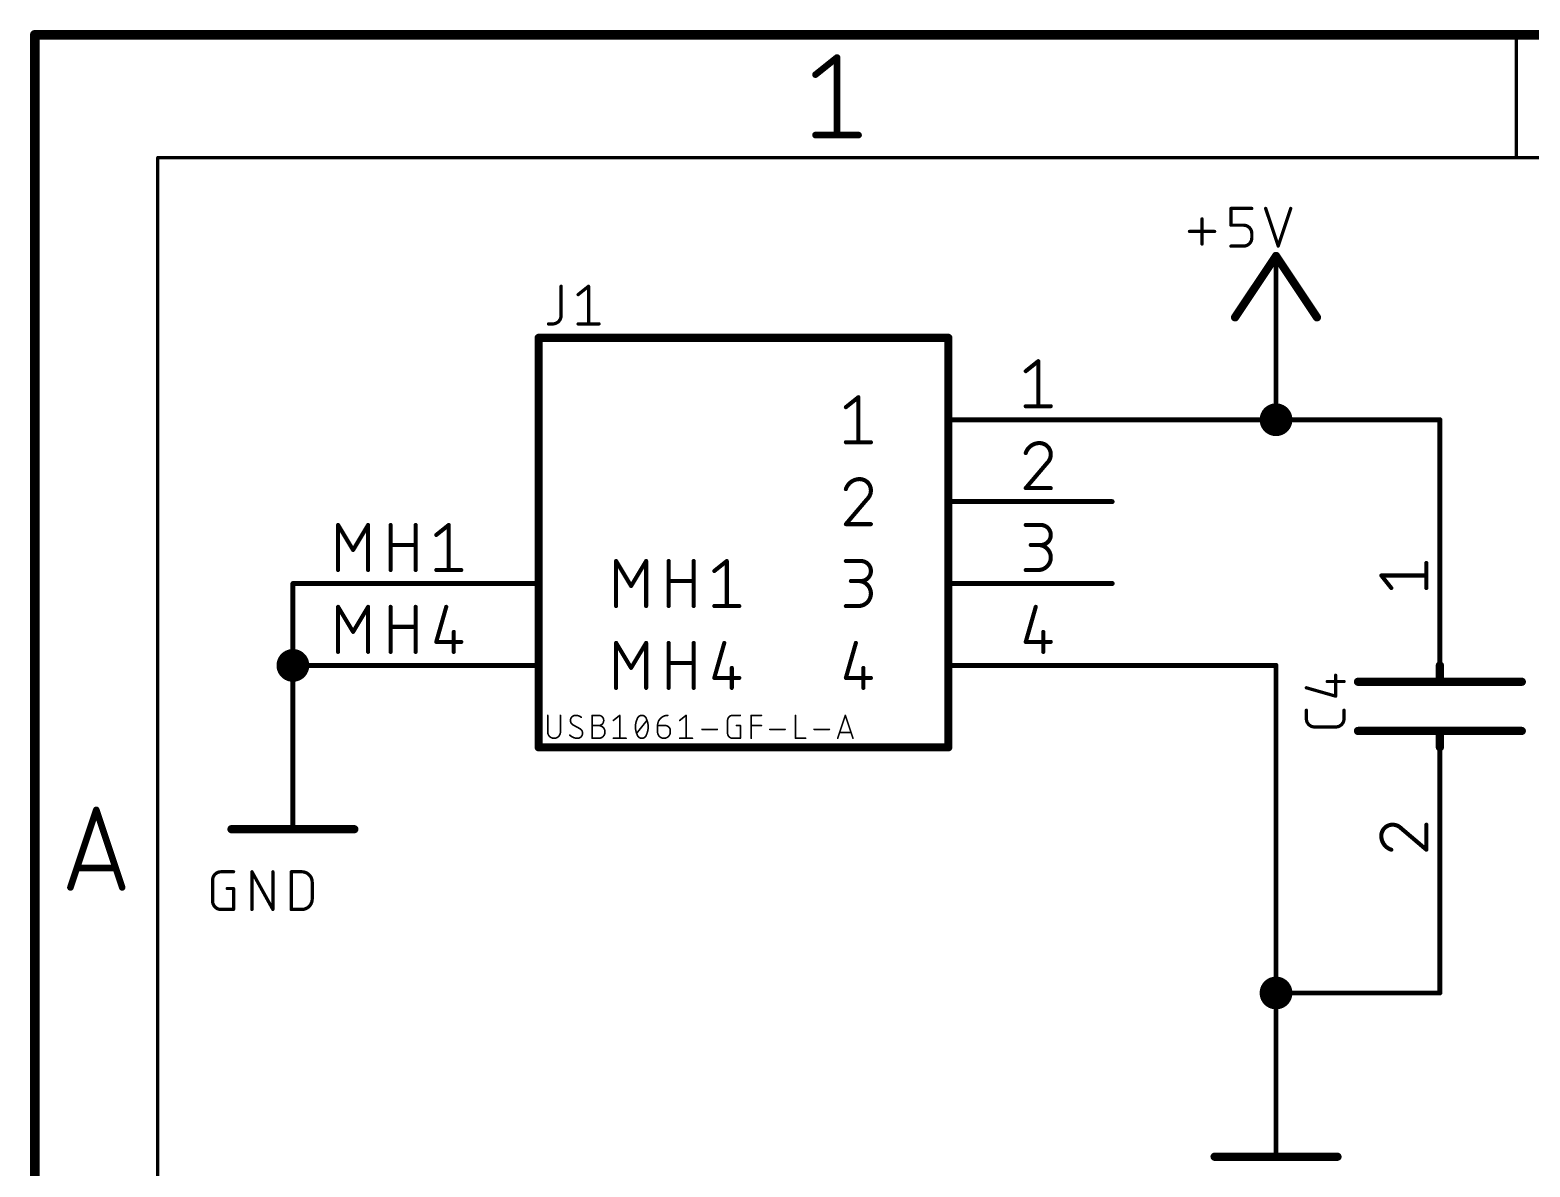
# Model space of a CAD drawing. Extents: x 0 to 261, y -15 to 164.
# Drawn here: x -0.15 to 46.36, y 128.71 to 163.98 of the extents above; entities that cross this region are included whole.
import ezdxf

# ---------------------------------------------------------------- set-up
doc = ezdxf.new("R2010")
doc.units = 0
for name, color, linetype in [('91', 110, 'CONTINUOUS'), ('94', 12, 'CONTINUOUS'), ('95', 253, 'CONTINUOUS'), ('96', 253, 'CONTINUOUS')]:
    doc.layers.add(name, color=color, linetype=linetype)

msp = doc.modelspace()

# ---------------------------------------------------------------- linework, layer by layer
at = {"layer": '91', "const_width": 0.1524}
for points in [[(38.481, 154.432), (38.481, 151.892)], [(33.401, 151.892), (38.481, 151.892)], [(38.481, 151.892), (43.561, 151.892)], [(43.561, 149.352), (43.561, 151.892)], [(8.001, 144.272), (8.001, 146.812)], [(8.001, 146.812), (10.541, 146.812)], [(10.541, 144.272), (8.001, 144.272)], [(8.001, 141.732), (8.001, 144.272)], [(33.401, 144.272), (38.481, 144.272)], [(38.481, 134.112), (38.481, 144.272)], [(43.561, 136.652), (43.561, 134.112)], [(38.481, 131.572), (38.481, 134.112)], [(43.561, 134.112), (38.481, 134.112)]]:
    msp.add_lwpolyline(points, dxfattribs=at)
at = {"layer": '91'}
for points, const_width in [([(38.5191, 154.432, 1), (38.4429, 154.432)], 0.0762), ([(38.481, 151.638, 1), (38.481, 152.146, 1), (38.481, 151.638)], 0.508), ([(33.401, 151.9301, 1), (33.401, 151.8539)], 0.0762), ([(38.481, 151.9301, 1), (38.481, 151.8539)], 0.0762), ([(38.4429, 151.892, 1), (38.5191, 151.892)], 0.0762), ([(38.481, 151.8539, 1), (38.481, 151.9301)], 0.0762), ([(43.5991, 151.892, 1), (43.5229, 151.892)], 0.0762), ([(43.561, 151.8539, 1), (43.561, 151.9301)], 0.0762), ([(43.5229, 149.352, 1), (43.5991, 149.352)], 0.0762), ([(8.0391, 146.812, 1), (7.9629, 146.812)], 0.0762), ([(8.001, 146.8501, 1), (8.001, 146.7739)], 0.0762), ([(10.541, 146.7739, 1), (10.541, 146.8501)], 0.0762), ([(8.001, 144.018, 1), (8.001, 144.526, 1), (8.001, 144.018)], 0.508), ([(8.001, 144.3101, 1), (8.001, 144.2339)], 0.0762), ([(8.0391, 144.272, 1), (7.9629, 144.272)], 0.0762), ([(7.9629, 144.272, 1), (8.0391, 144.272)], 0.0762), ([(10.541, 144.2339, 1), (10.541, 144.3101)], 0.0762), ([(33.401, 144.3101, 1), (33.401, 144.2339)], 0.0762), ([(38.5191, 144.272, 1), (38.4429, 144.272)], 0.0762), ([(38.481, 144.2339, 1), (38.481, 144.3101)], 0.0762), ([(7.9629, 141.732, 1), (8.0391, 141.732)], 0.0762), ([(43.5991, 136.652, 1), (43.5229, 136.652)], 0.0762), ([(38.481, 133.858, 1), (38.481, 134.366, 1), (38.481, 133.858)], 0.508), ([(38.5191, 134.112, 1), (38.4429, 134.112)], 0.0762), ([(38.481, 134.1501, 1), (38.481, 134.0739)], 0.0762), ([(38.4429, 134.112, 1), (38.5191, 134.112)], 0.0762), ([(43.5229, 134.112, 1), (43.5991, 134.112)], 0.0762), ([(43.561, 134.0739, 1), (43.561, 134.1501)], 0.0762), ([(38.4429, 131.572, 1), (38.5191, 131.572)], 0.0762)]:
    msp.add_lwpolyline(points, format="xyb", dxfattribs=dict(at, const_width=const_width))
at = {"layer": '94'}
for points, const_width in [([(0, 163.83), (0, -15.24)], 0.3), ([(260.35, 163.83), (0, 163.83)], 0.3), ([(45.9317, 163.83), (45.9317, 160.02)], 0.1), ([(24.2023, 162.5936), (24.8708, 163.1284)], 0.2032), ([(24.8708, 163.1284), (24.8708, 160.7216)], 0.2032), ([(24.2023, 160.7216), (25.5394, 160.7216)], 0.2032), ([(3.81, 160.02), (3.81, -11.43)], 0.1), ([(256.54, 160.02), (3.81, 160.02)], 0.1), ([(38.481, 156.972), (37.211, 155.067)], 0.254), ([(39.751, 155.067), (38.481, 156.972)], 0.254), ([(38.481, 154.432), (38.481, 156.972)], 0.1524), ([(28.321, 154.432), (15.621, 154.432)], 0.254), ([(15.621, 141.732), (15.621, 154.432)], 0.254), ([(28.321, 154.432), (28.321, 141.732)], 0.254), ([(33.401, 151.892), (28.321, 151.892)], 0.1524), ([(33.401, 149.352), (28.321, 149.352)], 0.1524), ([(43.561, 149.352), (43.561, 144.272)], 0.1524), ([(10.541, 146.812), (15.621, 146.812)], 0.1524), ([(33.401, 146.812), (28.321, 146.812)], 0.1524), ([(10.541, 144.272), (15.621, 144.272)], 0.1524), ([(33.401, 144.272), (28.321, 144.272)], 0.1524), ([(43.561, 144.272), (43.561, 143.764)], 0.254), ([(46.101, 143.764), (41.021, 143.764)], 0.254), ([(46.101, 142.24), (41.021, 142.24)], 0.254), ([(43.561, 142.24), (43.561, 141.732)], 0.254), ([(15.621, 141.732), (28.321, 141.732)], 0.254), ([(8.001, 141.732), (8.001, 139.192)], 0.1524), ([(43.561, 136.652), (43.561, 141.732)], 0.1524), ([(1.1027, 137.3854), (1.905, 139.7922)], 0.2032), ([(1.905, 139.7922), (2.7073, 137.3854)], 0.2032), ([(6.096, 139.192), (9.906, 139.192)], 0.254), ([(2.5067, 137.9871), (1.3033, 137.9871)], 0.2032), ([(38.481, 131.572), (38.481, 129.032)], 0.1524), ([(36.576, 129.032), (40.386, 129.032)], 0.254)]:
    msp.add_lwpolyline(points, dxfattribs=dict(at, const_width=const_width))
for points, const_width in [([(0.075, 163.83, 1), (-0.075, 163.83)], 0.15), ([(0, 163.905, 1), (0, 163.755)], 0.15), ([(45.9567, 163.83, 1), (45.9067, 163.83)], 0.05), ([(24.9216, 163.1284, 1), (24.82, 163.1284)], 0.1016), ([(24.9026, 163.0887, 1), (24.8391, 163.1681)], 0.1016), ([(24.1705, 162.6332, 1), (24.234, 162.5539)], 0.1016), ([(24.2023, 160.7724, 1), (24.2023, 160.6708)], 0.1016), ([(24.82, 160.7216, 1), (24.9216, 160.7216)], 0.1016), ([(25.5394, 160.6708, 1), (25.5394, 160.7724)], 0.1016), ([(3.835, 160.02, 1), (3.785, 160.02)], 0.05), ([(3.81, 160.045, 1), (3.81, 159.995)], 0.05), ([(45.9067, 160.02, 1), (45.9567, 160.02)], 0.05), ([(38.5338, 157.0072, 1), (38.4282, 156.9368)], 0.127), ([(38.5338, 156.9368, 1), (38.4282, 157.0072)], 0.127), ([(38.5191, 156.972, 1), (38.4429, 156.972)], 0.0762), ([(37.1582, 155.1022, 1), (37.2638, 155.0318)], 0.127), ([(39.6982, 155.0318, 1), (39.8038, 155.1022)], 0.127), ([(15.621, 154.4955, 1), (15.621, 154.3685)], 0.127), ([(15.6845, 154.432, 1), (15.5575, 154.432)], 0.127), ([(28.3845, 154.432, 1), (28.2575, 154.432)], 0.127), ([(28.321, 154.3685, 1), (28.321, 154.4955)], 0.127), ([(38.4429, 154.432, 1), (38.5191, 154.432)], 0.0762), ([(28.321, 151.9301, 1), (28.321, 151.8539)], 0.0762), ([(33.401, 151.8539, 1), (33.401, 151.9301)], 0.0762), ([(28.321, 149.3901, 1), (28.321, 149.3139)], 0.0762), ([(33.401, 149.3139, 1), (33.401, 149.3901)], 0.0762), ([(43.5991, 149.352, 1), (43.5229, 149.352)], 0.0762), ([(10.541, 146.8501, 1), (10.541, 146.7739)], 0.0762), ([(15.621, 146.7739, 1), (15.621, 146.8501)], 0.0762), ([(28.321, 146.8501, 1), (28.321, 146.7739)], 0.0762), ([(33.401, 146.7739, 1), (33.401, 146.8501)], 0.0762), ([(10.541, 144.3101, 1), (10.541, 144.2339)], 0.0762), ([(15.621, 144.2339, 1), (15.621, 144.3101)], 0.0762), ([(28.321, 144.3101, 1), (28.321, 144.2339)], 0.0762), ([(33.401, 144.2339, 1), (33.401, 144.3101)], 0.0762), ([(43.6245, 144.272, 1), (43.4975, 144.272)], 0.127), ([(43.5229, 144.272, 1), (43.5991, 144.272)], 0.0762), ([(41.021, 143.8275, 1), (41.021, 143.7005)], 0.127), ([(43.4975, 143.764, 1), (43.6245, 143.764)], 0.127), ([(46.101, 143.7005, 1), (46.101, 143.8275)], 0.127), ([(41.021, 142.3035, 1), (41.021, 142.1765)], 0.127), ([(43.6245, 142.24, 1), (43.4975, 142.24)], 0.127), ([(46.101, 142.1765, 1), (46.101, 142.3035)], 0.127), ([(15.621, 141.7955, 1), (15.621, 141.6685)], 0.127), ([(28.321, 141.6685, 1), (28.321, 141.7955)], 0.127), ([(8.0391, 141.732, 1), (7.9629, 141.732)], 0.0762), ([(15.5575, 141.732, 1), (15.6845, 141.732)], 0.127), ([(28.2575, 141.732, 1), (28.3845, 141.732)], 0.127), ([(43.4975, 141.732, 1), (43.6245, 141.732)], 0.127), ([(43.5991, 141.732, 1), (43.5229, 141.732)], 0.0762), ([(1.9532, 139.8082, 1), (1.8568, 139.7761)], 0.1016), ([(1.9532, 139.7761, 1), (1.8568, 139.8082)], 0.1016), ([(6.096, 139.2555, 1), (6.096, 139.1285)], 0.127), ([(7.9629, 139.192, 1), (8.0391, 139.192)], 0.0762), ([(9.906, 139.1285, 1), (9.906, 139.2555)], 0.127), ([(1.3033, 138.0379, 1), (1.3033, 137.9363)], 0.1016), ([(2.5067, 137.9363, 1), (2.5067, 138.0379)], 0.1016), ([(1.0545, 137.4014, 1), (1.1509, 137.3693)], 0.1016), ([(2.6591, 137.3693, 1), (2.7555, 137.4014)], 0.1016), ([(43.5229, 136.652, 1), (43.5991, 136.652)], 0.0762), ([(38.5191, 131.572, 1), (38.4429, 131.572)], 0.0762), ([(36.576, 129.0955, 1), (36.576, 128.9685)], 0.127), ([(38.4429, 129.032, 1), (38.5191, 129.032)], 0.0762), ([(40.386, 128.9685, 1), (40.386, 129.0955)], 0.127)]:
    msp.add_lwpolyline(points, format="xyb", dxfattribs=dict(at, const_width=const_width))
at = {"layer": '95'}
for points, const_width in [([(16.3153, 156.0322), (16.3153, 155.1234)], 0.1016), ([(16.8426, 155.7726), (17.1672, 156.0322)], 0.1016), ([(17.1672, 156.0322), (17.1672, 154.8638)], 0.1016), ([(16.0556, 154.8638), (15.9258, 154.8638)], 0.1016), ([(16.8426, 154.8638), (17.4917, 154.8638)], 0.1016), ([(30.7213, 153.3977), (31.1094, 153.7081)], 0.127), ([(31.1094, 153.7081), (31.1094, 152.3111)], 0.127), ([(25.1446, 152.2801), (25.5326, 152.5905)], 0.127), ([(25.5326, 152.5905), (25.5326, 151.1935)], 0.127), ([(30.7213, 152.3111), (31.4974, 152.3111)], 0.127), ([(25.1446, 151.1935), (25.9207, 151.1935)], 0.127), ([(31.381, 150.5472), (30.7213, 149.7711)], 0.127), ([(30.7213, 149.7711), (31.4974, 149.7711)], 0.127), ([(25.8043, 149.4296), (25.1446, 148.6535)], 0.127), ([(9.4011, 147.2311), (9.4011, 148.6281)], 0.127), ([(9.4011, 148.6281), (9.8668, 147.852)], 0.127), ([(9.8668, 147.852), (10.3325, 148.6281)], 0.127), ([(10.3325, 148.6281), (10.3325, 147.2311)], 0.127), ([(11.0301, 147.2311), (11.0301, 148.6281)], 0.127), ([(11.8062, 148.6281), (11.8062, 147.2311)], 0.127), ([(12.4446, 148.3177), (12.8326, 148.6281)], 0.127), ([(12.8326, 148.6281), (12.8326, 147.2311)], 0.127), ([(25.1446, 148.6535), (25.9207, 148.6535)], 0.127), ([(30.7213, 148.6281), (31.187, 148.6281)], 0.127), ([(11.0301, 148.0072), (11.8062, 148.0072)], 0.127), ([(31.187, 148.0072), (30.8765, 148.0072)], 0.127), ([(18.0213, 146.1135), (18.0213, 147.5105)], 0.127), ([(18.0213, 147.5105), (18.487, 146.7344)], 0.127), ([(18.487, 146.7344), (18.9526, 147.5105)], 0.127), ([(18.9526, 147.5105), (18.9526, 146.1135)], 0.127), ([(19.6503, 146.1135), (19.6503, 147.5105)], 0.127), ([(20.4264, 147.5105), (20.4264, 146.1135)], 0.127), ([(21.0648, 147.2001), (21.4528, 147.5105)], 0.127), ([(21.4528, 147.5105), (21.4528, 146.1135)], 0.127), ([(25.1446, 147.5105), (25.6103, 147.5105)], 0.127), ([(43.1419, 146.6723), (43.1419, 147.4484)], 0.127), ([(12.4446, 147.2311), (13.2207, 147.2311)], 0.127), ([(30.7213, 147.2311), (31.1094, 147.2311)], 0.127), ([(42.0553, 146.6723), (41.7449, 147.0604)], 0.127), ([(41.7449, 147.0604), (43.1419, 147.0604)], 0.127), ([(19.6503, 146.8896), (20.4264, 146.8896)], 0.127), ([(25.6103, 146.8896), (25.2998, 146.8896)], 0.127), ([(9.4011, 144.6911), (9.4011, 146.0881)], 0.127), ([(9.4011, 146.0881), (9.8668, 145.312)], 0.127), ([(9.8668, 145.312), (10.3325, 146.0881)], 0.127), ([(10.3325, 146.0881), (10.3325, 144.6911)], 0.127), ([(11.0301, 144.6911), (11.0301, 146.0881)], 0.127), ([(11.8062, 146.0881), (11.8062, 144.6911)], 0.127), ([(12.755, 146.0881), (12.4446, 145.0015)], 0.127), ([(21.0648, 146.1135), (21.8409, 146.1135)], 0.127), ([(25.1446, 146.1135), (25.5326, 146.1135)], 0.127), ([(31.0317, 146.0881), (30.7213, 145.0015)], 0.127), ([(11.0301, 145.4672), (11.8062, 145.4672)], 0.127), ([(12.9879, 145.312), (12.9879, 144.6911)], 0.127), ([(31.2646, 145.312), (31.2646, 144.6911)], 0.127), ([(12.4446, 145.0015), (13.2207, 145.0015)], 0.127), ([(18.0213, 143.5735), (18.0213, 144.9705)], 0.127), ([(18.0213, 144.9705), (18.487, 144.1944)], 0.127), ([(18.487, 144.1944), (18.9526, 144.9705)], 0.127), ([(18.9526, 144.9705), (18.9526, 143.5735)], 0.127), ([(19.6503, 143.5735), (19.6503, 144.9705)], 0.127), ([(20.4264, 144.9705), (20.4264, 143.5735)], 0.127), ([(21.3752, 144.9705), (21.0648, 143.8839)], 0.127), ([(25.455, 144.9705), (25.1446, 143.8839)], 0.127), ([(30.7213, 145.0015), (31.4974, 145.0015)], 0.127), ([(19.6503, 144.3496), (20.4264, 144.3496)], 0.127), ([(21.608, 144.1944), (21.608, 143.5735)], 0.127), ([(25.6879, 144.1944), (25.6879, 143.5735)], 0.127), ([(21.0648, 143.8839), (21.8409, 143.8839)], 0.127), ([(25.1446, 143.8839), (25.9207, 143.8839)], 0.127), ([(40.0699, 143.7725), (40.5892, 143.7725)], 0.1016), ([(40.3296, 143.3181), (40.3296, 143.9672)], 0.1016), ([(39.4208, 143.5777), (40.3296, 143.3181)], 0.1016), ([(39.4208, 142.6219), (39.4208, 142.8816)], 0.1016), ([(40.5892, 142.8816), (40.5892, 142.6219)], 0.1016), ([(40.3296, 142.3623), (39.6804, 142.3623)], 0.1016), ([(42.3658, 139.2153), (43.1419, 138.5556)], 0.127), ([(43.1419, 138.5556), (43.1419, 139.3317)], 0.127)]:
    msp.add_lwpolyline(points, dxfattribs=dict(at, const_width=const_width))
for points, const_width in [([(16.3407, 156.0322, 1), (16.2899, 156.0322)], 0.0508), ([(16.8267, 155.7924, 1), (16.8585, 155.7527)], 0.0508), ([(17.1926, 156.0322, 1), (17.1418, 156.0322)], 0.0508), ([(17.183, 156.0124, 1), (17.1513, 156.052)], 0.0508), ([(15.9258, 154.8892, 1), (15.9258, 154.8384)], 0.0508), ([(16.0556, 154.8638, 0.4142), (16.3153, 155.1234)], 0.1016), ([(16.0556, 154.8892, 1), (16.0556, 154.8384)], 0.0508), ([(16.0556, 154.8384, 1), (16.0556, 154.8892)], 0.0508), ([(16.3407, 155.1234, 1), (16.2899, 155.1234)], 0.0508), ([(16.2899, 155.1234, 1), (16.3407, 155.1234)], 0.0508), ([(16.8426, 154.8892, 1), (16.8426, 154.8384)], 0.0508), ([(17.1418, 154.8638, 1), (17.1926, 154.8638)], 0.0508), ([(17.4917, 154.8384, 1), (17.4917, 154.8892)], 0.0508), ([(31.1411, 153.7081, 1), (31.0776, 153.7081)], 0.0635), ([(31.1292, 153.6833, 1), (31.0895, 153.7329)], 0.0635), ([(30.7015, 153.4224, 1), (30.7411, 153.3729)], 0.0635), ([(25.5644, 152.5905, 1), (25.5009, 152.5905)], 0.0635), ([(25.5525, 152.5657, 1), (25.5128, 152.6153)], 0.0635), ([(25.1248, 152.3048, 1), (25.1644, 152.2553)], 0.0635), ([(30.7213, 152.3428, 1), (30.7213, 152.2794)], 0.0635), ([(31.0776, 152.3111, 1), (31.1411, 152.3111)], 0.0635), ([(31.4974, 152.2794, 1), (31.4974, 152.3428)], 0.0635), ([(25.1446, 151.2252, 1), (25.1446, 151.1618)], 0.0635), ([(25.5009, 151.1935, 1), (25.5644, 151.1935)], 0.0635), ([(25.9207, 151.1618, 1), (25.9207, 151.2252)], 0.0635), ([(31.1482, 151.1681, 0.3252), (30.7213, 150.8577)], 0.127), ([(31.4974, 150.8188, 0.4142), (31.1482, 151.1681)], 0.127), ([(31.1482, 151.1998, 1), (31.1482, 151.1364)], 0.0635), ([(31.1482, 151.1364, 1), (31.1482, 151.1998)], 0.0635), ([(30.6911, 150.8674, 1), (30.7515, 150.8479)], 0.0635), ([(31.381, 150.5472, 0.2053), (31.4974, 150.8188)], 0.127), ([(31.4657, 150.8188, 1), (31.5292, 150.8188)], 0.0635), ([(31.5292, 150.8188, 1), (31.4657, 150.8189)], 0.0635), ([(31.3591, 150.5702, 1), (31.4029, 150.5242)], 0.0635), ([(31.4052, 150.5266, 1), (31.3568, 150.5678)], 0.0635), ([(25.5715, 150.0505, 0.3252), (25.1446, 149.7401)], 0.127), ([(25.1144, 149.7498, 1), (25.1748, 149.7303)], 0.0635), ([(25.9207, 149.7013, 0.4142), (25.5715, 150.0505)], 0.127), ([(25.5715, 150.0822, 1), (25.5715, 150.0188)], 0.0635), ([(25.5715, 150.0188, 1), (25.5714, 150.0822)], 0.0635), ([(25.8043, 149.4296, 0.2053), (25.9207, 149.7013)], 0.127), ([(25.9524, 149.7012, 1), (25.889, 149.7013)], 0.0635), ([(30.7213, 149.8029, 1), (30.7213, 149.7394)], 0.0635), ([(30.6971, 149.7917, 1), (30.7455, 149.7505)], 0.0635), ([(31.4974, 149.7394, 1), (31.4974, 149.8029)], 0.0635), ([(25.7824, 149.4526, 1), (25.8262, 149.4066)], 0.0635), ([(25.8285, 149.409, 1), (25.7801, 149.4502)], 0.0635), ([(25.889, 149.7013, 1), (25.9524, 149.7013)], 0.0635), ([(9.4284, 148.6444, 1), (9.3739, 148.6118)], 0.0635), ([(9.4329, 148.6281, 1), (9.3694, 148.6281)], 0.0635), ([(10.3642, 148.6281, 1), (10.3007, 148.6281)], 0.0635), ([(10.3597, 148.6118, 1), (10.3052, 148.6444)], 0.0635), ([(11.0619, 148.6281, 1), (10.9984, 148.6281)], 0.0635), ([(11.838, 148.6281, 1), (11.7745, 148.6281)], 0.0635), ([(12.4248, 148.3424, 1), (12.4644, 148.2929)], 0.0635), ([(12.8644, 148.6281, 1), (12.8009, 148.6281)], 0.0635), ([(12.8525, 148.6033, 1), (12.8128, 148.6529)], 0.0635), ([(25.1204, 148.6741, 1), (25.1688, 148.6329)], 0.0635), ([(25.1446, 148.6852, 1), (25.1446, 148.6218)], 0.0635), ([(25.9207, 148.6218, 1), (25.9207, 148.6852)], 0.0635), ([(30.7213, 148.6599, 1), (30.7213, 148.5964)], 0.0635), ([(31.187, 148.0072, 1), (31.187, 148.6281)], 0.127), ([(31.187, 148.6599, 1), (31.187, 148.5964)], 0.0635), ([(31.187, 148.5964, 1), (31.187, 148.6599)], 0.0635), ([(9.8396, 147.8683, 1), (9.894, 147.8357)], 0.0635), ([(9.8396, 147.8357, 1), (9.894, 147.8683)], 0.0635), ([(11.0301, 148.039, 1), (11.0301, 147.9755)], 0.0635), ([(11.8062, 147.9755, 1), (11.8062, 148.039)], 0.0635), ([(30.8765, 148.039, 1), (30.8765, 147.9755)], 0.0635), ([(31.1094, 147.2311, 1), (31.1094, 148.0072)], 0.127), ([(31.1094, 148.039, 1), (31.1094, 147.9755)], 0.0635), ([(31.187, 148.039, 1), (31.187, 147.9755)], 0.0635), ([(31.187, 147.9755, 1), (31.187, 148.039)], 0.0635), ([(18.0485, 147.5268, 1), (17.9941, 147.4942)], 0.0635), ([(18.053, 147.5105, 1), (17.9896, 147.5105)], 0.0635), ([(18.9844, 147.5105, 1), (18.9209, 147.5105)], 0.0635), ([(18.9799, 147.4942, 1), (18.9254, 147.5268)], 0.0635), ([(19.682, 147.5105, 1), (19.6185, 147.5105)], 0.0635), ([(20.4581, 147.5105, 1), (20.3946, 147.5105)], 0.0635), ([(21.4846, 147.5105, 1), (21.4211, 147.5105)], 0.0635), ([(21.4726, 147.4857, 1), (21.433, 147.5353)], 0.0635), ([(25.1446, 147.5422, 1), (25.1446, 147.4788)], 0.0635), ([(25.6103, 146.8896, 1), (25.6103, 147.5105)], 0.127), ([(25.6103, 147.5422, 1), (25.6103, 147.4788)], 0.0635), ([(25.6103, 147.4788, 1), (25.6103, 147.5422)], 0.0635), ([(43.1737, 147.4484, 1), (43.1101, 147.4484)], 0.0635), ([(9.3694, 147.2311, 1), (9.4329, 147.2311)], 0.0635), ([(10.3007, 147.2311, 1), (10.3642, 147.2311)], 0.0635), ([(10.9984, 147.2311, 1), (11.0619, 147.2311)], 0.0635), ([(11.7745, 147.2311, 1), (11.838, 147.2311)], 0.0635), ([(12.4446, 147.2628, 1), (12.4446, 147.1994)], 0.0635), ([(12.8009, 147.2311, 1), (12.8644, 147.2311)], 0.0635), ([(13.2207, 147.1994, 1), (13.2207, 147.2628)], 0.0635), ([(21.0449, 147.2248, 1), (21.0846, 147.1753)], 0.0635), ([(30.7213, 147.2628, 1), (30.7213, 147.1994)], 0.0635), ([(31.1094, 147.2628, 1), (31.1094, 147.1994)], 0.0635), ([(31.1094, 147.1994, 1), (31.1094, 147.2628)], 0.0635), ([(41.7697, 147.0802, 1), (41.7201, 147.0405)], 0.0635), ([(41.7449, 147.0921, 1), (41.7449, 147.0286)], 0.0635), ([(43.1419, 147.0286, 1), (43.1419, 147.0921)], 0.0635), ([(18.4597, 146.7507, 1), (18.5142, 146.7181)], 0.0635), ([(18.4597, 146.7181, 1), (18.5142, 146.7507)], 0.0635), ([(19.6503, 146.9214, 1), (19.6503, 146.8579)], 0.0635), ([(20.4264, 146.8579, 1), (20.4264, 146.9214)], 0.0635), ([(25.2998, 146.9214, 1), (25.2998, 146.8579)], 0.0635), ([(25.5326, 146.1135, 1), (25.5326, 146.8896)], 0.127), ([(25.5326, 146.9214, 1), (25.5326, 146.8579)], 0.0635), ([(25.6103, 146.9214, 1), (25.6103, 146.8579)], 0.0635), ([(25.6103, 146.8579, 1), (25.6103, 146.9214)], 0.0635), ([(42.0306, 146.6525, 1), (42.0801, 146.6921)], 0.0635), ([(43.1101, 146.6723, 1), (43.1737, 146.6723)], 0.0635), ([(9.4284, 146.1044, 1), (9.3739, 146.0718)], 0.0635), ([(9.4329, 146.0881, 1), (9.3694, 146.0881)], 0.0635), ([(10.3642, 146.0881, 1), (10.3007, 146.0881)], 0.0635), ([(10.3597, 146.0718, 1), (10.3052, 146.1044)], 0.0635), ([(11.0619, 146.0881, 1), (10.9984, 146.0881)], 0.0635), ([(11.838, 146.0881, 1), (11.7745, 146.0881)], 0.0635), ([(12.7856, 146.0794, 1), (12.7245, 146.0968)], 0.0635), ([(17.9896, 146.1135, 1), (18.053, 146.1135)], 0.0635), ([(18.9209, 146.1135, 1), (18.9844, 146.1135)], 0.0635), ([(19.6185, 146.1135, 1), (19.682, 146.1135)], 0.0635), ([(20.3946, 146.1135, 1), (20.4581, 146.1135)], 0.0635), ([(21.0648, 146.1453, 1), (21.0648, 146.0818)], 0.0635), ([(21.4211, 146.1135, 1), (21.4846, 146.1135)], 0.0635), ([(21.8409, 146.0818, 1), (21.8409, 146.1453)], 0.0635), ([(25.1446, 146.1453, 1), (25.1446, 146.0818)], 0.0635), ([(25.5326, 146.1453, 1), (25.5326, 146.0818)], 0.0635), ([(25.5326, 146.0818, 1), (25.5326, 146.1453)], 0.0635), ([(31.0623, 146.0794, 1), (31.0012, 146.0968)], 0.0635), ([(9.8396, 145.3283, 1), (9.894, 145.2957)], 0.0635), ([(9.8396, 145.2957, 1), (9.894, 145.3283)], 0.0635), ([(11.0301, 145.499, 1), (11.0301, 145.4355)], 0.0635), ([(11.8062, 145.4355, 1), (11.8062, 145.499)], 0.0635), ([(13.0196, 145.312, 1), (12.9561, 145.312)], 0.0635), ([(31.2963, 145.312, 1), (31.2328, 145.312)], 0.0635), ([(9.3694, 144.6911, 1), (9.4329, 144.6911)], 0.0635), ([(10.3007, 144.6911, 1), (10.3642, 144.6911)], 0.0635), ([(10.9984, 144.6911, 1), (11.0619, 144.6911)], 0.0635), ([(11.7745, 144.6911, 1), (11.838, 144.6911)], 0.0635), ([(12.4446, 145.0333, 1), (12.4446, 144.9698)], 0.0635), ([(12.4141, 145.0103, 1), (12.4751, 144.9928)], 0.0635), ([(12.9561, 144.6911, 1), (13.0196, 144.6911)], 0.0635), ([(13.2207, 144.9698, 1), (13.2207, 145.0333)], 0.0635), ([(18.0485, 144.9868, 1), (17.9941, 144.9542)], 0.0635), ([(18.053, 144.9705, 1), (17.9896, 144.9705)], 0.0635), ([(18.9844, 144.9705, 1), (18.9209, 144.9705)], 0.0635), ([(18.9799, 144.9542, 1), (18.9254, 144.9868)], 0.0635), ([(19.682, 144.9705, 1), (19.6185, 144.9705)], 0.0635), ([(20.4581, 144.9705, 1), (20.3946, 144.9705)], 0.0635), ([(21.4057, 144.9618, 1), (21.3447, 144.9792)], 0.0635), ([(25.4856, 144.9618, 1), (25.4245, 144.9792)], 0.0635), ([(30.7213, 145.0333, 1), (30.7213, 144.9698)], 0.0635), ([(30.6908, 145.0103, 1), (30.7518, 144.9928)], 0.0635), ([(31.2328, 144.6911, 1), (31.2963, 144.6911)], 0.0635), ([(31.4974, 144.9698, 1), (31.4974, 145.0333)], 0.0635), ([(18.4597, 144.2107, 1), (18.5142, 144.1781)], 0.0635), ([(18.4597, 144.1781, 1), (18.5142, 144.2107)], 0.0635), ([(19.6503, 144.3814, 1), (19.6503, 144.3179)], 0.0635), ([(20.4264, 144.3179, 1), (20.4264, 144.3814)], 0.0635), ([(21.6398, 144.1944, 1), (21.5763, 144.1944)], 0.0635), ([(25.7196, 144.1944, 1), (25.6561, 144.1944)], 0.0635), ([(21.0342, 143.8927, 1), (21.0953, 143.8752)], 0.0635), ([(21.0648, 143.9157, 1), (21.0648, 143.8522)], 0.0635), ([(21.8409, 143.8522, 1), (21.8409, 143.9157)], 0.0635), ([(25.1446, 143.9157, 1), (25.1446, 143.8522)], 0.0635), ([(25.1141, 143.8927, 1), (25.1751, 143.8752)], 0.0635), ([(25.9207, 143.8522, 1), (25.9207, 143.9157)], 0.0635), ([(40.0699, 143.7979, 1), (40.0699, 143.7471)], 0.0508), ([(40.355, 143.9672, 1), (40.3042, 143.9672)], 0.0508), ([(40.5892, 143.7471, 1), (40.5892, 143.7979)], 0.0508), ([(17.9896, 143.5735, 1), (18.053, 143.5735)], 0.0635), ([(18.9209, 143.5735, 1), (18.9844, 143.5735)], 0.0635), ([(19.6185, 143.5735, 1), (19.682, 143.5735)], 0.0635), ([(20.3946, 143.5735, 1), (20.4581, 143.5735)], 0.0635), ([(21.5763, 143.5735, 1), (21.6398, 143.5735)], 0.0635), ([(25.6561, 143.5735, 1), (25.7196, 143.5735)], 0.0635), ([(39.4278, 143.6022, 1), (39.4138, 143.5533)], 0.0508), ([(40.3042, 143.3181, 1), (40.355, 143.3181)], 0.0508), ([(40.3226, 143.2937, 1), (40.3365, 143.3425)], 0.0508), ([(39.4462, 142.8816, 1), (39.3954, 142.8816)], 0.0508), ([(40.6146, 142.8816, 1), (40.5638, 142.8816)], 0.0508), ([(39.4208, 142.6219, 0.4142), (39.6804, 142.3623)], 0.1016), ([(39.4462, 142.6219, 1), (39.3954, 142.6219)], 0.0508), ([(39.3954, 142.6219, 1), (39.4462, 142.6219)], 0.0508), ([(39.6804, 142.3877, 1), (39.6804, 142.3369)], 0.0508), ([(39.6804, 142.3369, 1), (39.6804, 142.3877)], 0.0508), ([(40.3296, 142.3623, 0.4142), (40.5892, 142.6219)], 0.1016), ([(40.3296, 142.3877, 1), (40.3296, 142.3369)], 0.0508), ([(40.3296, 142.3369, 1), (40.3296, 142.3877)], 0.0508), ([(40.6146, 142.6219, 1), (40.5638, 142.6219)], 0.0508), ([(40.5638, 142.6219, 1), (40.6146, 142.6219)], 0.0508), ([(42.0941, 139.3317, 0.4142), (41.7449, 138.9825)], 0.127), ([(42.3658, 139.2153, 0.2053), (42.0941, 139.3317)], 0.127), ([(42.0941, 139.3634, 1), (42.0942, 139.3)], 0.0635), ([(42.0941, 139.3, 1), (42.0941, 139.3635)], 0.0635), ([(42.3864, 139.2395, 1), (42.3452, 139.1911)], 0.0635), ([(42.3428, 139.1934, 1), (42.3888, 139.2372)], 0.0635), ([(43.1737, 139.3317, 1), (43.1101, 139.3317)], 0.0635), ([(41.7131, 138.9825, 1), (41.7767, 138.9825)], 0.0635), ([(41.7449, 138.9825, 0.3252), (42.0553, 138.5556)], 0.127), ([(41.7766, 138.9825, 1), (41.7132, 138.9824)], 0.0635), ([(42.0456, 138.5254, 1), (42.0651, 138.5858)], 0.0635), ([(43.1101, 138.5556, 1), (43.1737, 138.5556)], 0.0635), ([(43.1213, 138.5314, 1), (43.1625, 138.5798)], 0.0635)]:
    msp.add_lwpolyline(points, format="xyb", dxfattribs=dict(at, const_width=const_width))
at = {"layer": '96'}
for points, const_width in [([(36.1865, 157.3417), (36.1865, 158.1206)], 0.1016), ([(37.0812, 157.9259), (37.0812, 158.4452)], 0.1016), ([(37.0812, 158.4452), (37.7303, 158.4452)], 0.1016), ([(38.1593, 158.4452), (38.5487, 157.2768)], 0.1016), ([(38.5487, 157.2768), (38.9382, 158.4452)], 0.1016), ([(35.7971, 157.7312), (36.576, 157.7312)], 0.1016), ([(37.4706, 157.9259), (37.0812, 157.9259)], 0.1016), ([(37.7303, 157.5364), (37.7303, 157.6663)], 0.1016), ([(37.0812, 157.2768), (37.4706, 157.2768)], 0.1016), ([(15.9004, 142.7226), (15.9004, 142.209)], 0.0508), ([(16.2955, 142.209), (16.2955, 142.7226)], 0.0508), ([(16.9023, 142.3077), (16.685, 142.4263)], 0.0508), ([(17.2813, 142.0114), (17.2813, 142.7226)], 0.0508), ([(17.2813, 142.7226), (17.4789, 142.7226)], 0.0508), ([(17.2813, 142.4065), (17.4789, 142.4065)], 0.0508), ([(17.9349, 142.5646), (18.1325, 142.7226)], 0.0508), ([(18.1325, 142.7226), (18.1325, 142.0114)], 0.0508), ([(18.6602, 142.1694), (18.9763, 142.5646)], 0.0508), ([(19.3065, 142.4065), (19.5436, 142.4065)], 0.0508), ([(19.3065, 142.209), (19.3065, 142.4065)], 0.0508), ([(19.9923, 142.5646), (20.1899, 142.7226)], 0.0508), ([(20.1899, 142.7226), (20.1899, 142.0114)], 0.0508), ([(20.6843, 142.288), (21.1585, 142.288)], 0.0508), ([(21.4782, 142.1694), (21.4782, 142.5646)], 0.0508), ([(21.6363, 142.7226), (21.8733, 142.7226)], 0.0508), ([(21.7548, 142.4065), (21.8733, 142.4065)], 0.0508), ([(21.8733, 142.4065), (21.8733, 142.0114)], 0.0508), ([(22.211, 142.0114), (22.211, 142.7226)], 0.0508), ([(22.211, 142.7226), (22.5271, 142.7226)], 0.0508), ([(22.211, 142.4065), (22.5271, 142.4065)], 0.0508), ([(22.7874, 142.288), (23.2616, 142.288)], 0.0508), ([(23.5826, 142.7226), (23.5826, 142.0114)], 0.0508), ([(24.159, 142.288), (24.6332, 142.288)], 0.0508), ([(24.8905, 142.0114), (25.1276, 142.7226)], 0.0508), ([(25.1276, 142.7226), (25.3647, 142.0114)], 0.0508), ([(17.4789, 142.0114), (17.2813, 142.0114)], 0.0508), ([(17.9349, 142.0114), (18.33, 142.0114)], 0.0508), ([(19.7016, 142.2485), (19.7016, 142.209)], 0.0508), ([(19.9923, 142.0114), (20.3874, 142.0114)], 0.0508), ([(21.8733, 142.0114), (21.6363, 142.0114)], 0.0508), ([(23.5826, 142.0114), (23.8987, 142.0114)], 0.0508), ([(25.3054, 142.1892), (24.9498, 142.1892)], 0.0508), ([(5.5118, 136.9624), (5.5118, 137.6116)], 0.1016), ([(5.7714, 137.8712), (6.1609, 137.8712)], 0.1016), ([(6.731, 136.7028), (6.731, 137.8712)], 0.1016), ([(6.731, 137.8712), (7.3801, 136.7028)], 0.1016), ([(7.3801, 136.7028), (7.3801, 137.8712)], 0.1016), ([(7.9502, 136.7028), (7.9502, 137.8712)], 0.1016), ([(7.9502, 137.8712), (8.2747, 137.8712)], 0.1016), ([(5.9662, 137.3519), (6.1609, 137.3519)], 0.1016), ([(6.1609, 137.3519), (6.1609, 136.7028)], 0.1016), ([(8.5993, 137.5466), (8.5993, 137.0274)], 0.1016), ([(6.1609, 136.7028), (5.7714, 136.7028)], 0.1016), ([(8.2747, 136.7028), (7.9502, 136.7028)], 0.1016)]:
    msp.add_lwpolyline(points, dxfattribs=dict(at, const_width=const_width))
for points, const_width in [([(36.2119, 158.1206, 1), (36.1611, 158.1206)], 0.0508), ([(37.1066, 158.4452, 1), (37.0558, 158.4452)], 0.0508), ([(37.0812, 158.4706, 1), (37.0812, 158.4198)], 0.0508), ([(37.7303, 158.4198, 1), (37.7303, 158.4706)], 0.0508), ([(38.1834, 158.4532, 1), (38.1352, 158.4372)], 0.0508), ([(38.9623, 158.4372, 1), (38.9141, 158.4532)], 0.0508), ([(35.7971, 157.7566, 1), (35.7971, 157.7058)], 0.0508), ([(36.576, 157.7058, 1), (36.576, 157.7566)], 0.0508), ([(37.0812, 157.9513, 1), (37.0812, 157.9005)], 0.0508), ([(37.0558, 157.9259, 1), (37.1066, 157.9259)], 0.0508), ([(37.7303, 157.6663, 0.4142), (37.4706, 157.9259)], 0.1016), ([(37.4706, 157.9513, 1), (37.4706, 157.9005)], 0.0508), ([(37.4706, 157.9005, 1), (37.4706, 157.9513)], 0.0508), ([(37.7557, 157.6663, 1), (37.7049, 157.6663)], 0.0508), ([(37.7049, 157.6663, 1), (37.7557, 157.6663)], 0.0508), ([(36.1611, 157.3417, 1), (36.2119, 157.3417)], 0.0508), ([(37.0812, 157.3022, 1), (37.0812, 157.2514)], 0.0508), ([(37.4706, 157.2768, 0.4142), (37.7303, 157.5364)], 0.1016), ([(37.4706, 157.3022, 1), (37.4706, 157.2514)], 0.0508), ([(37.4706, 157.2514, 1), (37.4706, 157.3022)], 0.0508), ([(37.7557, 157.5364, 1), (37.7049, 157.5364)], 0.0508), ([(37.7049, 157.5364, 1), (37.7557, 157.5364)], 0.0508), ([(38.5246, 157.2848, 1), (38.5728, 157.2688)], 0.0508), ([(38.5246, 157.2688, 1), (38.5728, 157.2848)], 0.0508), ([(15.9131, 142.7226, 1), (15.8877, 142.7226)], 0.0254), ([(16.3082, 142.7226, 1), (16.2828, 142.7226)], 0.0254), ([(16.764, 142.7226, 0.4142), (16.6059, 142.5646)], 0.0508), ([(16.6059, 142.5646, 0.2656), (16.685, 142.4263)], 0.0508), ([(16.6186, 142.5646, 1), (16.5933, 142.5646)], 0.0254), ([(16.5933, 142.5646, 1), (16.6186, 142.5646)], 0.0254), ([(16.6911, 142.4374, 1), (16.6789, 142.4151)], 0.0254), ([(16.6785, 142.4153, 1), (16.6914, 142.4372)], 0.0254), ([(16.9418, 142.6633, 0.1623), (16.764, 142.7226)], 0.0508), ([(16.764, 142.7353, 1), (16.764, 142.7099)], 0.0254), ([(16.764, 142.7099, 1), (16.764, 142.7353)], 0.0254), ([(16.9087, 142.3187, 1), (16.8958, 142.2968)], 0.0254), ([(16.9813, 142.1694, 0.2656), (16.9023, 142.3077)], 0.0508), ([(16.8962, 142.2966, 1), (16.9084, 142.3189)], 0.0254), ([(16.9342, 142.6532, 1), (16.9494, 142.6735)], 0.0254), ([(17.294, 142.7226, 1), (17.2686, 142.7226)], 0.0254), ([(17.2813, 142.7353, 1), (17.2813, 142.7099)], 0.0254), ([(17.2813, 142.4192, 1), (17.2813, 142.3938)], 0.0254), ([(17.4789, 142.4065, 1), (17.4789, 142.7226)], 0.0508), ([(17.4789, 142.7353, 1), (17.4789, 142.7099)], 0.0254), ([(17.4789, 142.0114, 1), (17.4789, 142.4065)], 0.0508), ([(17.4789, 142.4192, 1), (17.4789, 142.3938)], 0.0254), ([(17.4789, 142.4192, 1), (17.4789, 142.3938)], 0.0254), ([(17.4789, 142.7099, 1), (17.4789, 142.7353)], 0.0254), ([(17.4789, 142.3938, 1), (17.4789, 142.4192)], 0.0254), ([(17.927, 142.5745, 1), (17.9429, 142.5546)], 0.0254), ([(18.1452, 142.7226, 1), (18.1198, 142.7226)], 0.0254), ([(18.1404, 142.7127, 1), (18.1246, 142.7325)], 0.0254), ([(18.68, 142.6238, 0.1139), (18.6207, 142.367)], 0.0508), ([(18.6207, 142.367, 0.1139), (18.68, 142.1102)], 0.0508), ([(18.6334, 142.367, 1), (18.608, 142.367)], 0.0254), ([(18.608, 142.367, 1), (18.6334, 142.367)], 0.0254), ([(18.8183, 142.7226, 0.3205), (18.68, 142.6238)], 0.0508), ([(18.668, 142.6279, 1), (18.692, 142.6197)], 0.0254), ([(18.6914, 142.6183, 1), (18.6686, 142.6294)], 0.0254), ([(18.9566, 142.6238, 0.3205), (18.8183, 142.7226)], 0.0508), ([(18.8183, 142.7353, 1), (18.8183, 142.7099)], 0.0254), ([(18.8183, 142.7099, 1), (18.8183, 142.7353)], 0.0254), ([(19.0158, 142.367, 0.1139), (18.9566, 142.6238)], 0.0508), ([(18.968, 142.6294, 1), (18.9452, 142.6183)], 0.0254), ([(18.9566, 142.1102, 0.1139), (19.0158, 142.367)], 0.0508), ([(18.9446, 142.6197, 1), (18.9686, 142.6279)], 0.0254), ([(18.9862, 142.5566, 1), (18.9664, 142.5725)], 0.0254), ([(19.0285, 142.367, 1), (19.0031, 142.367)], 0.0254), ([(19.0031, 142.367, 1), (19.0285, 142.367)], 0.0254), ([(19.6226, 142.7226, 0.4142), (19.3065, 142.4065)], 0.0508), ([(19.3065, 142.4192, 1), (19.3065, 142.3938)], 0.0254), ([(19.3192, 142.4065, 1), (19.2938, 142.4065)], 0.0254), ([(19.2938, 142.4065, 1), (19.3192, 142.4065)], 0.0254), ([(19.7016, 142.2485, 0.4142), (19.5436, 142.4065)], 0.0508), ([(19.5436, 142.4192, 1), (19.5436, 142.3938)], 0.0254), ([(19.5436, 142.3938, 1), (19.5436, 142.4192)], 0.0254), ([(19.6226, 142.7099, 1), (19.6226, 142.7353)], 0.0254), ([(19.9844, 142.5745, 1), (20.0003, 142.5546)], 0.0254), ([(20.2026, 142.7226, 1), (20.1772, 142.7226)], 0.0254), ([(20.1978, 142.7127, 1), (20.1819, 142.7325)], 0.0254), ([(20.6843, 142.3007, 1), (20.6843, 142.2753)], 0.0254), ([(21.1585, 142.2753, 1), (21.1585, 142.3007)], 0.0254), ([(21.6363, 142.7226, 0.4142), (21.4782, 142.5646)], 0.0508), ([(21.4909, 142.5646, 1), (21.4655, 142.5646)], 0.0254), ([(21.4655, 142.5646, 1), (21.4909, 142.5646)], 0.0254), ([(21.6363, 142.7353, 1), (21.6363, 142.7099)], 0.0254), ([(21.6363, 142.7099, 1), (21.6363, 142.7353)], 0.0254), ([(21.7548, 142.4192, 1), (21.7548, 142.3938)], 0.0254), ([(21.886, 142.4065, 1), (21.8606, 142.4065)], 0.0254), ([(21.8733, 142.7099, 1), (21.8733, 142.7353)], 0.0254), ([(21.8733, 142.3938, 1), (21.8733, 142.4192)], 0.0254), ([(22.2237, 142.7226, 1), (22.1983, 142.7226)], 0.0254), ([(22.211, 142.7353, 1), (22.211, 142.7099)], 0.0254), ([(22.211, 142.4192, 1), (22.211, 142.3938)], 0.0254), ([(22.5271, 142.7099, 1), (22.5271, 142.7353)], 0.0254), ([(22.5271, 142.3938, 1), (22.5271, 142.4192)], 0.0254), ([(22.7874, 142.3007, 1), (22.7874, 142.2753)], 0.0254), ([(23.2616, 142.2753, 1), (23.2616, 142.3007)], 0.0254), ([(23.5953, 142.7226, 1), (23.5699, 142.7226)], 0.0254), ([(24.159, 142.3007, 1), (24.159, 142.2753)], 0.0254), ([(24.6332, 142.2753, 1), (24.6332, 142.3007)], 0.0254), ([(25.1397, 142.7266, 1), (25.1156, 142.7186)], 0.0254), ([(25.1397, 142.7186, 1), (25.1156, 142.7266)], 0.0254), ([(15.9004, 142.209, 1), (16.2955, 142.209)], 0.0508), ([(15.9131, 142.209, 1), (15.8877, 142.209)], 0.0254), ([(15.8877, 142.209, 1), (15.9131, 142.209)], 0.0254), ([(16.3082, 142.209, 1), (16.2828, 142.209)], 0.0254), ([(16.2828, 142.209, 1), (16.3082, 142.209)], 0.0254), ([(16.5862, 142.1102, 0.2), (16.8233, 142.0114)], 0.0508), ([(16.5952, 142.1191, 1), (16.5772, 142.1012)], 0.0254), ([(16.8233, 142.0114, 0.4142), (16.9813, 142.1694)], 0.0508), ([(16.8233, 142.0241, 1), (16.8233, 141.9987)], 0.0254), ([(16.8233, 141.9987, 1), (16.8233, 142.0241)], 0.0254), ([(16.994, 142.1694, 1), (16.9686, 142.1694)], 0.0254), ([(16.9686, 142.1694, 1), (16.994, 142.1694)], 0.0254), ([(17.2813, 142.0241, 1), (17.2813, 141.9987)], 0.0254), ([(17.2686, 142.0114, 1), (17.294, 142.0114)], 0.0254), ([(17.4789, 142.0241, 1), (17.4789, 141.9987)], 0.0254), ([(17.4789, 141.9987, 1), (17.4789, 142.0241)], 0.0254), ([(17.9349, 142.0241, 1), (17.9349, 141.9987)], 0.0254), ([(18.1198, 142.0114, 1), (18.1452, 142.0114)], 0.0254), ([(18.33, 141.9987, 1), (18.33, 142.0241)], 0.0254), ([(18.6503, 142.1774, 1), (18.6702, 142.1615)], 0.0254), ([(18.68, 142.1102, 0.3205), (18.8183, 142.0114)], 0.0508), ([(18.692, 142.1143, 1), (18.668, 142.1061)], 0.0254), ([(18.6686, 142.1046, 1), (18.6914, 142.1157)], 0.0254), ([(18.8183, 142.0114, 0.3205), (18.9566, 142.1102)], 0.0508), ([(18.8183, 142.0241, 1), (18.8183, 141.9987)], 0.0254), ([(18.8183, 141.9987, 1), (18.8183, 142.0241)], 0.0254), ([(18.9452, 142.1157, 1), (18.968, 142.1046)], 0.0254), ([(18.9686, 142.1061, 1), (18.9446, 142.1143)], 0.0254), ([(19.3065, 142.209, 1), (19.7016, 142.209)], 0.0508), ([(19.3192, 142.209, 1), (19.2938, 142.209)], 0.0254), ([(19.2938, 142.209, 1), (19.3192, 142.209)], 0.0254), ([(19.7143, 142.2485, 1), (19.6889, 142.2485)], 0.0254), ([(19.6889, 142.2485, 1), (19.7143, 142.2485)], 0.0254), ([(19.7143, 142.209, 1), (19.6889, 142.209)], 0.0254), ([(19.6889, 142.209, 1), (19.7143, 142.209)], 0.0254), ([(19.9923, 142.0241, 1), (19.9923, 141.9987)], 0.0254), ([(20.1772, 142.0114, 1), (20.2026, 142.0114)], 0.0254), ([(20.3874, 141.9987, 1), (20.3874, 142.0241)], 0.0254), ([(21.4782, 142.1694, 0.4142), (21.6363, 142.0114)], 0.0508), ([(21.4909, 142.1694, 1), (21.4655, 142.1694)], 0.0254), ([(21.4655, 142.1694, 1), (21.4909, 142.1694)], 0.0254), ([(21.6363, 142.0241, 1), (21.6363, 141.9987)], 0.0254), ([(21.6363, 141.9987, 1), (21.6363, 142.0241)], 0.0254), ([(21.8606, 142.0114, 1), (21.886, 142.0114)], 0.0254), ([(21.8733, 141.9987, 1), (21.8733, 142.0241)], 0.0254), ([(22.1983, 142.0114, 1), (22.2237, 142.0114)], 0.0254), ([(23.5826, 142.0241, 1), (23.5826, 141.9987)], 0.0254), ([(23.5699, 142.0114, 1), (23.5953, 142.0114)], 0.0254), ([(23.8987, 141.9987, 1), (23.8987, 142.0241)], 0.0254), ([(24.8785, 142.0154, 1), (24.9026, 142.0074)], 0.0254), ([(24.9498, 142.2019, 1), (24.9498, 142.1765)], 0.0254), ([(25.3054, 142.1765, 1), (25.3054, 142.2019)], 0.0254), ([(25.3526, 142.0074, 1), (25.3767, 142.0154)], 0.0254), ([(5.7714, 137.8712, 0.4142), (5.5118, 137.6116)], 0.1016), ([(5.5372, 137.6116, 1), (5.4864, 137.6116)], 0.0508), ([(5.7714, 137.8966, 1), (5.7714, 137.8458)], 0.0508), ([(5.7714, 137.8458, 1), (5.7714, 137.8966)], 0.0508), ([(6.1609, 137.8458, 1), (6.1609, 137.8966)], 0.0508), ([(6.7564, 137.8712, 1), (6.7056, 137.8712)], 0.0508), ([(6.7532, 137.8835, 1), (6.7088, 137.8589)], 0.0508), ([(7.4055, 137.8712, 1), (7.3547, 137.8712)], 0.0508), ([(7.9756, 137.8712, 1), (7.9248, 137.8712)], 0.0508), ([(7.9502, 137.8966, 1), (7.9502, 137.8458)], 0.0508), ([(8.5993, 137.5466, 0.4142), (8.2747, 137.8712)], 0.1016), ([(8.2747, 137.8966, 1), (8.2747, 137.8458)], 0.0508), ([(8.2747, 137.8458, 1), (8.2747, 137.8966)], 0.0508), ([(5.4864, 137.6116, 1), (5.5372, 137.6116)], 0.0508), ([(5.9662, 137.3773, 1), (5.9662, 137.3265)], 0.0508), ([(6.1863, 137.3519, 1), (6.1355, 137.3519)], 0.0508), ([(6.1609, 137.3265, 1), (6.1609, 137.3773)], 0.0508), ([(8.6247, 137.5466, 1), (8.5739, 137.5466)], 0.0508), ([(8.5739, 137.5466, 1), (8.6247, 137.5466)], 0.0508), ([(5.5118, 136.9624, 0.4142), (5.7714, 136.7028)], 0.1016), ([(5.5372, 136.9624, 1), (5.4864, 136.9624)], 0.0508), ([(5.4864, 136.9624, 1), (5.5372, 136.9624)], 0.0508), ([(5.7714, 136.7282, 1), (5.7714, 136.6774)], 0.0508), ([(5.7714, 136.6774, 1), (5.7714, 136.7282)], 0.0508), ([(6.1355, 136.7028, 1), (6.1863, 136.7028)], 0.0508), ([(6.1609, 136.6774, 1), (6.1609, 136.7282)], 0.0508), ([(6.7056, 136.7028, 1), (6.7564, 136.7028)], 0.0508), ([(7.3547, 136.7028, 1), (7.4055, 136.7028)], 0.0508), ([(7.3579, 136.6905, 1), (7.4023, 136.7151)], 0.0508), ([(7.9502, 136.7282, 1), (7.9502, 136.6774)], 0.0508), ([(7.9248, 136.7028, 1), (7.9756, 136.7028)], 0.0508), ([(8.2747, 136.7028, 0.4142), (8.5993, 137.0274)], 0.1016), ([(8.2747, 136.7282, 1), (8.2747, 136.6774)], 0.0508), ([(8.2747, 136.6774, 1), (8.2747, 136.7282)], 0.0508), ([(8.6247, 137.0274, 1), (8.5739, 137.0274)], 0.0508), ([(8.5739, 137.0274, 1), (8.6247, 137.0274)], 0.0508)]:
    msp.add_lwpolyline(points, format="xyb", dxfattribs=dict(at, const_width=const_width))

doc.saveas('drawing.dxf')
